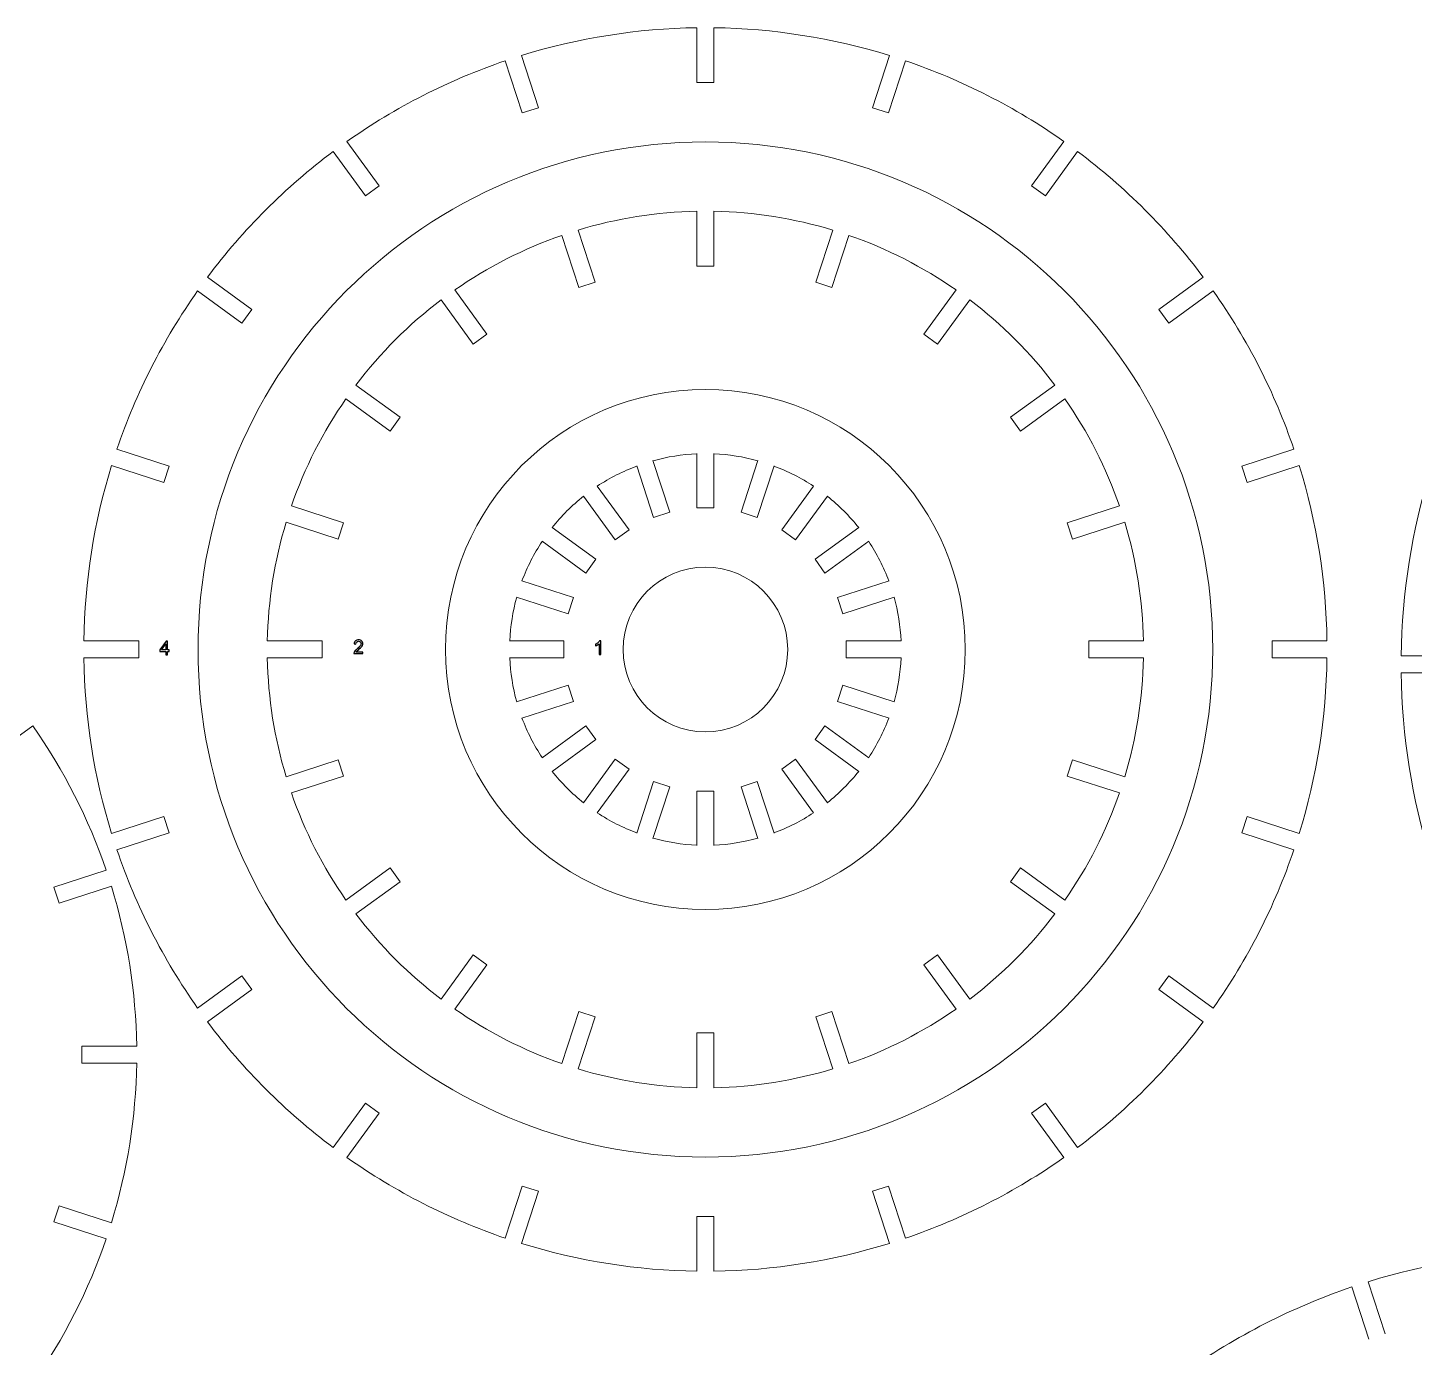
# Model space of a CAD drawing. Header units: millimetres. Extents: x -5830 to -1938, y -580 to 2011.
# Drawn here: x -2690 to -2437.3, y 1027.3 to 1267.7 of the extents above; entities that cross this region are included whole.
import ezdxf

# ---------------------------------------------------------------- set-up
doc = ezdxf.new("R2010")
doc.units = ezdxf.units.MM
doc.header["$MEASUREMENT"] = 0
doc.layers.add('layer 1', color=7, linetype='Continuous')

msp = doc.modelspace()

# ---------------------------------------------------------------- linework, layer by layer
at = {"layer": 'layer 1', "lineweight": 9}
for points in [[(-2568.0605, 1267.6958), (-2578.9081, 1267.5474), (-2589.6782, 1265.8415), (-2600.0409, 1262.6306)], [(-2568.0605, 1257.7064), (-2568.0605, 1257.7064), (-2568.0605, 1267.6958), (-2568.0605, 1267.6958)], [(-2564.9605, 1257.7064), (-2564.9605, 1257.7064), (-2564.9605, 1267.6958), (-2564.9605, 1267.6958)], [(-2532.98, 1262.6306), (-2543.3427, 1265.8415), (-2554.1128, 1267.5474), (-2564.9605, 1267.6958)], [(-2602.9891, 1261.6726), (-2613.26, 1258.1794), (-2622.9759, 1253.2289), (-2631.8391, 1246.9729)], [(-2599.9022, 1252.1722), (-2599.9022, 1252.1722), (-2602.9891, 1261.6726), (-2602.9891, 1261.6726)], [(-2596.954, 1253.1301), (-2596.954, 1253.1301), (-2600.0409, 1262.6306), (-2600.0409, 1262.6306)], [(-2536.0669, 1253.1301), (-2536.0669, 1253.1301), (-2532.98, 1262.6306), (-2532.98, 1262.6306)], [(-2533.1187, 1252.1722), (-2533.1187, 1252.1722), (-2530.0318, 1261.6726), (-2530.0318, 1261.6726)], [(-2501.1818, 1246.9729), (-2510.045, 1253.2289), (-2519.7609, 1258.1794), (-2530.0318, 1261.6726)], [(-2568.0605, 1257.7064), (-2568.0605, 1257.7064), (-2564.9605, 1257.7064), (-2564.9605, 1257.7064)], [(-2599.9022, 1252.1722), (-2599.9022, 1252.1722), (-2596.954, 1253.1301), (-2596.954, 1253.1301)], [(-2536.0669, 1253.1301), (-2536.0669, 1253.1301), (-2533.1187, 1252.1722), (-2533.1187, 1252.1722)], [(-2625.9675, 1238.8913), (-2625.9675, 1238.8913), (-2631.8391, 1246.9729), (-2631.8391, 1246.9729)], [(-2507.0534, 1238.8913), (-2507.0534, 1238.8913), (-2501.1818, 1246.9729), (-2501.1818, 1246.9729)], [(-2634.347, 1245.1507), (-2643.0358, 1238.6545), (-2650.7463, 1230.944), (-2657.2425, 1222.2553)], [(-2628.4754, 1237.0691), (-2628.4754, 1237.0691), (-2634.347, 1245.1507), (-2634.347, 1245.1507)], [(-2504.5455, 1237.0691), (-2504.5455, 1237.0691), (-2498.6739, 1245.1507), (-2498.6739, 1245.1507)], [(-2475.7784, 1222.2553), (-2482.2746, 1230.944), (-2489.9852, 1238.6545), (-2498.6739, 1245.1507)], [(-2628.4754, 1237.0691), (-2628.4754, 1237.0691), (-2625.9675, 1238.8913), (-2625.9675, 1238.8913)], [(-2507.0534, 1238.8913), (-2507.0534, 1238.8913), (-2504.5455, 1237.0691), (-2504.5455, 1237.0691)], [(-2568.0605, 1234.2596), (-2575.3998, 1234.1171), (-2582.6844, 1232.9633), (-2589.7085, 1230.8309)], [(-2568.0605, 1224.2746), (-2568.0605, 1224.2746), (-2568.0605, 1234.2596), (-2568.0605, 1234.2596)], [(-2564.9605, 1224.2746), (-2564.9605, 1224.2746), (-2564.9605, 1234.2596), (-2564.9605, 1234.2596)], [(-2543.3124, 1230.8309), (-2550.3365, 1232.9633), (-2557.6211, 1234.1171), (-2564.9605, 1234.2596)], [(-2586.623, 1221.3346), (-2586.623, 1221.3346), (-2589.7085, 1230.8309), (-2589.7085, 1230.8309)], [(-2546.3979, 1221.3346), (-2546.3979, 1221.3346), (-2543.3124, 1230.8309), (-2543.3124, 1230.8309)], [(-2592.6568, 1229.8729), (-2599.5928, 1227.4694), (-2606.1644, 1224.121), (-2612.1858, 1219.9224)], [(-2589.5713, 1220.3766), (-2589.5713, 1220.3766), (-2592.6568, 1229.8729), (-2592.6568, 1229.8729)], [(-2543.4496, 1220.3766), (-2543.4496, 1220.3766), (-2540.3641, 1229.8729), (-2540.3641, 1229.8729)], [(-2520.8351, 1219.9224), (-2526.8565, 1224.121), (-2533.4281, 1227.4694), (-2540.3641, 1229.8729)], [(-2568.0605, 1224.2746), (-2568.0605, 1224.2746), (-2564.9605, 1224.2746), (-2564.9605, 1224.2746)], [(-2649.1609, 1216.3837), (-2649.1609, 1216.3837), (-2657.2425, 1222.2553), (-2657.2425, 1222.2553)], [(-2589.5713, 1220.3766), (-2589.5713, 1220.3766), (-2586.623, 1221.3346), (-2586.623, 1221.3346)], [(-2546.3979, 1221.3346), (-2546.3979, 1221.3346), (-2543.4496, 1220.3766), (-2543.4496, 1220.3766)], [(-2483.86, 1216.3837), (-2483.86, 1216.3837), (-2475.7784, 1222.2553), (-2475.7784, 1222.2553)], [(-2659.0646, 1219.7473), (-2665.3206, 1210.8841), (-2670.2711, 1201.1683), (-2673.7644, 1190.8974)], [(-2650.983, 1213.8757), (-2650.983, 1213.8757), (-2659.0646, 1219.7473), (-2659.0646, 1219.7473)], [(-2614.6937, 1218.1002), (-2620.5476, 1213.671), (-2625.7628, 1208.4558), (-2630.192, 1202.602)], [(-2608.8247, 1210.0222), (-2608.8247, 1210.0222), (-2614.6937, 1218.1002), (-2614.6937, 1218.1002)], [(-2606.3168, 1211.8444), (-2606.3168, 1211.8444), (-2612.1858, 1219.9224), (-2612.1858, 1219.9224)], [(-2526.7041, 1211.8444), (-2526.7041, 1211.8444), (-2520.8351, 1219.9224), (-2520.8351, 1219.9224)], [(-2524.1962, 1210.0222), (-2524.1962, 1210.0222), (-2518.3272, 1218.1002), (-2518.3272, 1218.1002)], [(-2502.8289, 1202.602), (-2507.2581, 1208.4558), (-2512.4733, 1213.671), (-2518.3272, 1218.1002)], [(-2482.0379, 1213.8757), (-2482.0379, 1213.8757), (-2473.9563, 1219.7473), (-2473.9563, 1219.7473)], [(-2459.2564, 1190.8974), (-2462.7498, 1201.1683), (-2467.7003, 1210.8841), (-2473.9563, 1219.7473)], [(-2650.983, 1213.8757), (-2650.983, 1213.8757), (-2649.1609, 1216.3837), (-2649.1609, 1216.3837)], [(-2483.86, 1216.3837), (-2483.86, 1216.3837), (-2482.0379, 1213.8757), (-2482.0379, 1213.8757)], [(-2608.8247, 1210.0222), (-2608.8247, 1210.0222), (-2606.3168, 1211.8444), (-2606.3168, 1211.8444)], [(-2526.7041, 1211.8444), (-2526.7041, 1211.8444), (-2524.1962, 1210.0222), (-2524.1962, 1210.0222)], [(-2622.114, 1196.7329), (-2622.114, 1196.7329), (-2630.192, 1202.602), (-2630.192, 1202.602)], [(-2510.9069, 1196.7329), (-2510.9069, 1196.7329), (-2502.8289, 1202.602), (-2502.8289, 1202.602)], [(-2632.0141, 1200.094), (-2636.2128, 1194.0726), (-2639.5612, 1187.5011), (-2641.9647, 1180.565)], [(-2623.9361, 1194.225), (-2623.9361, 1194.225), (-2632.0141, 1200.094), (-2632.0141, 1200.094)], [(-2509.0848, 1194.225), (-2509.0848, 1194.225), (-2501.0068, 1200.094), (-2501.0068, 1200.094)], [(-2491.0562, 1180.565), (-2493.4597, 1187.5011), (-2496.8081, 1194.0726), (-2501.0068, 1200.094)], [(-2623.9361, 1194.225), (-2623.9361, 1194.225), (-2622.114, 1196.7329), (-2622.114, 1196.7329)], [(-2510.9069, 1196.7329), (-2510.9069, 1196.7329), (-2509.0848, 1194.225), (-2509.0848, 1194.225)], [(-2664.2639, 1187.8105), (-2664.2639, 1187.8105), (-2673.7644, 1190.8974), (-2673.7644, 1190.8974)], [(-2468.757, 1187.8105), (-2468.757, 1187.8105), (-2459.2564, 1190.8974), (-2459.2564, 1190.8974)], [(-2674.7224, 1187.9491), (-2677.9333, 1177.5865), (-2679.6391, 1166.8164), (-2679.7876, 1155.9687)], [(-2665.2219, 1184.8622), (-2665.2219, 1184.8622), (-2674.7224, 1187.9491), (-2674.7224, 1187.9491)], [(-2665.2219, 1184.8622), (-2665.2219, 1184.8622), (-2664.2639, 1187.8105), (-2664.2639, 1187.8105)], [(-2579.0014, 1187.8459), (-2581.5363, 1186.8986), (-2583.9553, 1185.6661), (-2586.2116, 1184.1721)], [(-2575.9612, 1178.4892), (-2575.9612, 1178.4892), (-2579.0118, 1187.8779), (-2579.0118, 1187.8779)], [(-2573.0129, 1179.4471), (-2573.0129, 1179.4471), (-2576.0635, 1188.8359), (-2576.0635, 1188.8359)], [(-2568.0605, 1190.0697), (-2570.764, 1189.9522), (-2573.4455, 1189.5275), (-2576.0531, 1188.8038)], [(-2568.0605, 1180.2315), (-2568.0605, 1180.2315), (-2568.0605, 1190.1034), (-2568.0605, 1190.1034)], [(-2564.9605, 1180.2315), (-2564.9605, 1180.2315), (-2564.9605, 1190.1034), (-2564.9605, 1190.1034)], [(-2556.9678, 1188.8038), (-2559.5754, 1189.5275), (-2562.2569, 1189.9522), (-2564.9605, 1190.0697)], [(-2560.008, 1179.4471), (-2560.008, 1179.4471), (-2556.9574, 1188.8359), (-2556.9574, 1188.8359)], [(-2557.0597, 1178.4892), (-2557.0597, 1178.4892), (-2554.0091, 1187.8779), (-2554.0091, 1187.8779)], [(-2546.8093, 1184.1721), (-2549.0656, 1185.6661), (-2551.4846, 1186.8986), (-2554.0195, 1187.8459)], [(-2468.757, 1187.8105), (-2468.757, 1187.8105), (-2467.799, 1184.8622), (-2467.799, 1184.8622)], [(-2467.799, 1184.8622), (-2467.799, 1184.8622), (-2458.2984, 1187.9491), (-2458.2984, 1187.9491)], [(-2453.2332, 1155.9687), (-2453.3817, 1166.8164), (-2455.0875, 1177.5865), (-2458.2984, 1187.9491)], [(-2434.3626, 1187.0272), (-2437.7618, 1176.0831), (-2439.5638, 1164.7057), (-2439.7129, 1153.2468)], [(-2580.4289, 1176.2128), (-2580.4289, 1176.2128), (-2586.2314, 1184.1993), (-2586.2314, 1184.1993)], [(-2552.592, 1176.2128), (-2552.592, 1176.2128), (-2546.7895, 1184.1993), (-2546.7895, 1184.1993)], [(-2632.4684, 1177.4795), (-2632.4684, 1177.4795), (-2641.9647, 1180.565), (-2641.9647, 1180.565)], [(-2588.7196, 1182.3499), (-2590.8377, 1180.6657), (-2592.7575, 1178.746), (-2594.4417, 1176.6278)], [(-2582.9368, 1174.3906), (-2582.9368, 1174.3906), (-2588.7394, 1182.3772), (-2588.7394, 1182.3772)], [(-2568.0605, 1180.2315), (-2568.0605, 1180.2315), (-2564.9605, 1180.2315), (-2564.9605, 1180.2315)], [(-2550.0841, 1174.3906), (-2550.0841, 1174.3906), (-2544.2815, 1182.3772), (-2544.2815, 1182.3772)], [(-2538.5792, 1176.6278), (-2540.2634, 1178.746), (-2542.1832, 1180.6657), (-2544.3013, 1182.3499)], [(-2500.5525, 1177.4795), (-2500.5525, 1177.4795), (-2491.0562, 1180.565), (-2491.0562, 1180.565)], [(-2642.9226, 1177.6167), (-2645.0551, 1170.5926), (-2646.2088, 1163.308), (-2646.3513, 1155.9687)], [(-2633.4264, 1174.5312), (-2633.4264, 1174.5312), (-2642.9226, 1177.6167), (-2642.9226, 1177.6167)], [(-2575.9612, 1178.4892), (-2575.9612, 1178.4892), (-2573.0129, 1179.4471), (-2573.0129, 1179.4471)], [(-2560.008, 1179.4471), (-2560.008, 1179.4471), (-2557.0597, 1178.4892), (-2557.0597, 1178.4892)], [(-2499.5945, 1174.5312), (-2499.5945, 1174.5312), (-2490.0983, 1177.6167), (-2490.0983, 1177.6167)], [(-2486.6696, 1155.9687), (-2486.8121, 1163.308), (-2487.9658, 1170.5926), (-2490.0983, 1177.6167)], [(-2633.4264, 1174.5312), (-2633.4264, 1174.5312), (-2632.4684, 1177.4795), (-2632.4684, 1177.4795)], [(-2586.4824, 1170.8451), (-2586.4824, 1170.8451), (-2594.4689, 1176.6476), (-2594.4689, 1176.6476)], [(-2582.9368, 1174.3906), (-2582.9368, 1174.3906), (-2580.4289, 1176.2128), (-2580.4289, 1176.2128)], [(-2552.592, 1176.2128), (-2552.592, 1176.2128), (-2550.0841, 1174.3906), (-2550.0841, 1174.3906)], [(-2546.5385, 1170.8451), (-2546.5385, 1170.8451), (-2538.552, 1176.6476), (-2538.552, 1176.6476)], [(-2500.5525, 1177.4795), (-2500.5525, 1177.4795), (-2499.5945, 1174.5312), (-2499.5945, 1174.5312)], [(-2596.2638, 1174.1199), (-2597.7579, 1171.8635), (-2598.9904, 1169.4446), (-2599.9376, 1166.9096)], [(-2588.3045, 1168.3371), (-2588.3045, 1168.3371), (-2596.2911, 1174.1397), (-2596.2911, 1174.1397)], [(-2544.7164, 1168.3371), (-2544.7164, 1168.3371), (-2536.7298, 1174.1397), (-2536.7298, 1174.1397)], [(-2533.0833, 1166.9096), (-2534.0305, 1169.4446), (-2535.263, 1171.8635), (-2536.7571, 1174.1199)], [(-2588.3045, 1168.3371), (-2588.3045, 1168.3371), (-2586.4824, 1170.8451), (-2586.4824, 1170.8451)], [(-2546.5385, 1170.8451), (-2546.5385, 1170.8451), (-2544.7164, 1168.3371), (-2544.7164, 1168.3371)], [(-2590.5809, 1163.8694), (-2590.5809, 1163.8694), (-2599.9697, 1166.92), (-2599.9697, 1166.92)], [(-2542.44, 1163.8694), (-2542.44, 1163.8694), (-2533.0512, 1166.92), (-2533.0512, 1166.92)], [(-2600.8956, 1163.9613), (-2601.6193, 1161.3537), (-2602.044, 1158.6723), (-2602.1615, 1155.9687)], [(-2591.5389, 1160.9212), (-2591.5389, 1160.9212), (-2600.9276, 1163.9717), (-2600.9276, 1163.9717)], [(-2591.5389, 1160.9212), (-2591.5389, 1160.9212), (-2590.5809, 1163.8694), (-2590.5809, 1163.8694)], [(-2542.44, 1163.8694), (-2542.44, 1163.8694), (-2541.482, 1160.9212), (-2541.482, 1160.9212)], [(-2541.482, 1160.9212), (-2541.482, 1160.9212), (-2532.0933, 1163.9717), (-2532.0933, 1163.9717)], [(-2530.8594, 1155.9687), (-2530.977, 1158.6723), (-2531.4017, 1161.3537), (-2532.1253, 1163.9613)], [(-2669.7982, 1155.9687), (-2669.7982, 1155.9687), (-2679.7876, 1155.9687), (-2679.7876, 1155.9687)], [(-2669.7982, 1152.8687), (-2669.7982, 1152.8687), (-2669.7982, 1155.9687), (-2669.7982, 1155.9687)], [(-2636.3664, 1155.9687), (-2636.3664, 1155.9687), (-2646.3513, 1155.9687), (-2646.3513, 1155.9687)], [(-2636.3664, 1152.8687), (-2636.3664, 1152.8687), (-2636.3664, 1155.9687), (-2636.3664, 1155.9687)], [(-2592.3233, 1155.9687), (-2592.3233, 1155.9687), (-2602.1952, 1155.9687), (-2602.1952, 1155.9687)], [(-2592.3233, 1152.8687), (-2592.3233, 1152.8687), (-2592.3233, 1155.9687), (-2592.3233, 1155.9687)], [(-2530.8594, 1155.9687), (-2530.8594, 1155.9687), (-2540.8594, 1155.9687), (-2540.8594, 1155.9687)], [(-2540.8594, 1155.9687), (-2540.8594, 1155.9687), (-2540.8594, 1152.8687), (-2540.8594, 1152.8687)], [(-2496.6545, 1155.9687), (-2496.6545, 1155.9687), (-2486.6696, 1155.9687), (-2486.6696, 1155.9687)], [(-2496.6545, 1155.9687), (-2496.6545, 1155.9687), (-2496.6545, 1152.8687), (-2496.6545, 1152.8687)], [(-2463.2227, 1155.9687), (-2463.2227, 1155.9687), (-2453.2332, 1155.9687), (-2453.2332, 1155.9687)], [(-2463.2227, 1155.9687), (-2463.2227, 1155.9687), (-2463.2227, 1152.8687), (-2463.2227, 1152.8687)], [(-2669.7982, 1152.8687), (-2669.7982, 1152.8687), (-2679.7876, 1152.8687), (-2679.7876, 1152.8687)], [(-2679.7876, 1152.8687), (-2679.6391, 1142.021), (-2677.9333, 1131.2509), (-2674.7224, 1120.8883)], [(-2636.3664, 1152.8687), (-2636.3664, 1152.8687), (-2646.3513, 1152.8687), (-2646.3513, 1152.8687)], [(-2646.3513, 1152.8687), (-2646.2088, 1145.5294), (-2645.0551, 1138.2448), (-2642.9226, 1131.2206)], [(-2592.3233, 1152.8687), (-2592.3233, 1152.8687), (-2602.1952, 1152.8687), (-2602.1952, 1152.8687)], [(-2602.1615, 1152.8687), (-2602.044, 1150.1651), (-2601.6193, 1147.4836), (-2600.8956, 1144.876)], [(-2540.8594, 1152.8687), (-2540.8594, 1152.8687), (-2530.8594, 1152.8687), (-2530.8594, 1152.8687)], [(-2532.1253, 1144.876), (-2531.4017, 1147.4836), (-2530.977, 1150.1651), (-2530.8594, 1152.8687)], [(-2496.6545, 1152.8687), (-2496.6545, 1152.8687), (-2486.6696, 1152.8687), (-2486.6696, 1152.8687)], [(-2490.0983, 1131.2206), (-2487.9658, 1138.2448), (-2486.8121, 1145.5294), (-2486.6696, 1152.8687)], [(-2463.2227, 1152.8687), (-2463.2227, 1152.8687), (-2453.2332, 1152.8687), (-2453.2332, 1152.8687)], [(-2458.2984, 1120.8883), (-2455.0875, 1131.2509), (-2453.3817, 1142.021), (-2453.2332, 1152.8687)], [(-2429.712, 1153.2468), (-2429.712, 1153.2468), (-2439.7129, 1153.2468), (-2439.7129, 1153.2468)], [(-2429.712, 1150.1468), (-2429.712, 1150.1468), (-2439.7129, 1150.1468), (-2439.7129, 1150.1468)], [(-2439.7129, 1150.1468), (-2439.5638, 1138.6879), (-2437.7618, 1127.3105), (-2434.3626, 1116.3664)], [(-2591.5389, 1147.9162), (-2591.5389, 1147.9162), (-2600.9276, 1144.8656), (-2600.9276, 1144.8656)], [(-2590.5809, 1144.9679), (-2590.5809, 1144.9679), (-2591.5389, 1147.9162), (-2591.5389, 1147.9162)], [(-2541.482, 1147.9162), (-2541.482, 1147.9162), (-2542.44, 1144.9679), (-2542.44, 1144.9679)], [(-2541.482, 1147.9162), (-2541.482, 1147.9162), (-2532.0933, 1144.8656), (-2532.0933, 1144.8656)], [(-2590.5809, 1144.9679), (-2590.5809, 1144.9679), (-2599.9697, 1141.9174), (-2599.9697, 1141.9174)], [(-2542.44, 1144.9679), (-2542.44, 1144.9679), (-2533.0512, 1141.9174), (-2533.0512, 1141.9174)], [(-2697.196, 1134.6095), (-2697.196, 1134.6095), (-2689.1048, 1140.4881), (-2689.1048, 1140.4881)], [(-2675.7262, 1114.2311), (-2678.9167, 1123.5741), (-2683.4215, 1132.4152), (-2689.1048, 1140.4881)], [(-2599.9376, 1141.9278), (-2598.9904, 1139.3928), (-2597.7579, 1136.9739), (-2596.2638, 1134.7175)], [(-2588.3045, 1140.5003), (-2588.3045, 1140.5003), (-2596.2911, 1134.6977), (-2596.2911, 1134.6977)], [(-2586.4824, 1137.9923), (-2586.4824, 1137.9923), (-2588.3045, 1140.5003), (-2588.3045, 1140.5003)], [(-2544.7164, 1140.5003), (-2544.7164, 1140.5003), (-2546.5385, 1137.9923), (-2546.5385, 1137.9923)], [(-2544.7164, 1140.5003), (-2544.7164, 1140.5003), (-2536.7298, 1134.6977), (-2536.7298, 1134.6977)], [(-2536.7571, 1134.7175), (-2535.263, 1136.9739), (-2534.0305, 1139.3928), (-2533.0833, 1141.9278)], [(-2586.4824, 1137.9923), (-2586.4824, 1137.9923), (-2594.4689, 1132.1898), (-2594.4689, 1132.1898)], [(-2546.5385, 1137.9923), (-2546.5385, 1137.9923), (-2538.552, 1132.1898), (-2538.552, 1132.1898)], [(-2633.4264, 1134.3062), (-2633.4264, 1134.3062), (-2642.9226, 1131.2206), (-2642.9226, 1131.2206)], [(-2632.4684, 1131.3579), (-2632.4684, 1131.3579), (-2633.4264, 1134.3062), (-2633.4264, 1134.3062)], [(-2594.4417, 1132.2096), (-2592.7575, 1130.0914), (-2590.8377, 1128.1717), (-2588.7196, 1126.4875)], [(-2582.9368, 1134.4467), (-2582.9368, 1134.4467), (-2588.7394, 1126.4602), (-2588.7394, 1126.4602)], [(-2580.4289, 1132.6246), (-2580.4289, 1132.6246), (-2586.2314, 1124.6381), (-2586.2314, 1124.6381)], [(-2580.4289, 1132.6246), (-2580.4289, 1132.6246), (-2582.9368, 1134.4467), (-2582.9368, 1134.4467)], [(-2550.0841, 1134.4467), (-2550.0841, 1134.4467), (-2552.592, 1132.6246), (-2552.592, 1132.6246)], [(-2552.592, 1132.6246), (-2552.592, 1132.6246), (-2546.7895, 1124.6381), (-2546.7895, 1124.6381)], [(-2550.0841, 1134.4467), (-2550.0841, 1134.4467), (-2544.2815, 1126.4602), (-2544.2815, 1126.4602)], [(-2544.3013, 1126.4875), (-2542.1832, 1128.1717), (-2540.2634, 1130.0914), (-2538.5792, 1132.2096)], [(-2499.5945, 1134.3062), (-2499.5945, 1134.3062), (-2500.5525, 1131.3579), (-2500.5525, 1131.3579)], [(-2499.5945, 1134.3062), (-2499.5945, 1134.3062), (-2490.0983, 1131.2206), (-2490.0983, 1131.2206)], [(-2632.4684, 1131.3579), (-2632.4684, 1131.3579), (-2641.9647, 1128.2724), (-2641.9647, 1128.2724)], [(-2575.9612, 1130.3482), (-2575.9612, 1130.3482), (-2579.0118, 1120.9595), (-2579.0118, 1120.9595)], [(-2573.0129, 1129.3902), (-2573.0129, 1129.3902), (-2575.9612, 1130.3482), (-2575.9612, 1130.3482)], [(-2557.0597, 1130.3482), (-2557.0597, 1130.3482), (-2560.008, 1129.3902), (-2560.008, 1129.3902)], [(-2557.0597, 1130.3482), (-2557.0597, 1130.3482), (-2554.0091, 1120.9595), (-2554.0091, 1120.9595)], [(-2500.5525, 1131.3579), (-2500.5525, 1131.3579), (-2491.0562, 1128.2724), (-2491.0562, 1128.2724)], [(-2641.9647, 1128.2724), (-2639.5612, 1121.3363), (-2636.2128, 1114.7647), (-2632.0141, 1108.7434)], [(-2573.0129, 1129.3902), (-2573.0129, 1129.3902), (-2576.0635, 1120.0015), (-2576.0635, 1120.0015)], [(-2568.0605, 1128.6059), (-2568.0605, 1128.6059), (-2568.0605, 1118.734), (-2568.0605, 1118.734)], [(-2564.9605, 1128.6059), (-2564.9605, 1128.6059), (-2568.0605, 1128.6059), (-2568.0605, 1128.6059)], [(-2564.9605, 1128.6059), (-2564.9605, 1128.6059), (-2564.9605, 1118.734), (-2564.9605, 1118.734)], [(-2560.008, 1129.3902), (-2560.008, 1129.3902), (-2556.9574, 1120.0015), (-2556.9574, 1120.0015)], [(-2501.0068, 1108.7434), (-2496.8081, 1114.7647), (-2493.4597, 1121.3363), (-2491.0562, 1128.2724)], [(-2586.2116, 1124.6653), (-2583.9553, 1123.1713), (-2581.5363, 1121.9388), (-2579.0014, 1120.9915)], [(-2554.0195, 1120.9915), (-2551.4846, 1121.9388), (-2549.0656, 1123.1713), (-2546.8093, 1124.6653)], [(-2665.2219, 1123.9752), (-2665.2219, 1123.9752), (-2674.7224, 1120.8883), (-2674.7224, 1120.8883)], [(-2664.2639, 1121.0269), (-2664.2639, 1121.0269), (-2665.2219, 1123.9752), (-2665.2219, 1123.9752)], [(-2467.799, 1123.9752), (-2467.799, 1123.9752), (-2468.757, 1121.0269), (-2468.757, 1121.0269)], [(-2467.799, 1123.9752), (-2467.799, 1123.9752), (-2458.2984, 1120.8883), (-2458.2984, 1120.8883)], [(-2664.2639, 1121.0269), (-2664.2639, 1121.0269), (-2673.7644, 1117.94), (-2673.7644, 1117.94)], [(-2576.0531, 1120.0336), (-2573.4455, 1119.3099), (-2570.764, 1118.8852), (-2568.0605, 1118.7676)], [(-2564.9605, 1118.7676), (-2562.2569, 1118.8852), (-2559.5754, 1119.3099), (-2556.9678, 1120.0336)], [(-2468.757, 1121.0269), (-2468.757, 1121.0269), (-2459.2564, 1117.94), (-2459.2564, 1117.94)], [(-2673.7644, 1117.94), (-2670.2711, 1107.6691), (-2665.3206, 1097.9533), (-2659.0646, 1089.0901)], [(-2473.9563, 1089.0901), (-2467.7003, 1097.9533), (-2462.7498, 1107.6691), (-2459.2564, 1117.94)], [(-2623.9361, 1114.6124), (-2623.9361, 1114.6124), (-2632.0141, 1108.7434), (-2632.0141, 1108.7434)], [(-2622.114, 1112.1044), (-2622.114, 1112.1044), (-2623.9361, 1114.6124), (-2623.9361, 1114.6124)], [(-2509.0848, 1114.6124), (-2509.0848, 1114.6124), (-2510.9069, 1112.1044), (-2510.9069, 1112.1044)], [(-2509.0848, 1114.6124), (-2509.0848, 1114.6124), (-2501.0068, 1108.7434), (-2501.0068, 1108.7434)], [(-2685.238, 1111.1405), (-2685.238, 1111.1405), (-2675.7262, 1114.2311), (-2675.7262, 1114.2311)], [(-2622.114, 1112.1044), (-2622.114, 1112.1044), (-2630.192, 1106.2354), (-2630.192, 1106.2354)], [(-2510.9069, 1112.1044), (-2510.9069, 1112.1044), (-2502.8289, 1106.2354), (-2502.8289, 1106.2354)], [(-2684.28, 1108.1923), (-2684.5831, 1109.1802), (-2684.9025, 1110.1631), (-2685.238, 1111.1405)], [(-2684.28, 1108.1923), (-2684.28, 1108.1923), (-2674.7683, 1111.2828), (-2674.7683, 1111.2828)], [(-2670.1583, 1082.1767), (-2670.3055, 1092.0484), (-2671.8577, 1101.8488), (-2674.7683, 1111.2828)], [(-2630.192, 1106.2354), (-2625.7628, 1100.3815), (-2620.5476, 1095.1663), (-2614.6937, 1090.7371)], [(-2518.3272, 1090.7371), (-2512.4733, 1095.1663), (-2507.2581, 1100.3815), (-2502.8289, 1106.2354)], [(-2608.8247, 1098.8151), (-2608.8247, 1098.8151), (-2614.6937, 1090.7371), (-2614.6937, 1090.7371)], [(-2606.3168, 1096.993), (-2606.3168, 1096.993), (-2612.1858, 1088.915), (-2612.1858, 1088.915)], [(-2606.3168, 1096.993), (-2606.3168, 1096.993), (-2608.8247, 1098.8151), (-2608.8247, 1098.8151)], [(-2524.1962, 1098.8151), (-2524.1962, 1098.8151), (-2526.7041, 1096.993), (-2526.7041, 1096.993)], [(-2526.7041, 1096.993), (-2526.7041, 1096.993), (-2520.8351, 1088.915), (-2520.8351, 1088.915)], [(-2524.1962, 1098.8151), (-2524.1962, 1098.8151), (-2518.3272, 1090.7371), (-2518.3272, 1090.7371)], [(-2650.983, 1094.9617), (-2650.983, 1094.9617), (-2659.0646, 1089.0901), (-2659.0646, 1089.0901)], [(-2649.1609, 1092.4537), (-2649.1609, 1092.4537), (-2650.983, 1094.9617), (-2650.983, 1094.9617)], [(-2482.0379, 1094.9617), (-2482.0379, 1094.9617), (-2483.86, 1092.4537), (-2483.86, 1092.4537)], [(-2482.0379, 1094.9617), (-2482.0379, 1094.9617), (-2473.9563, 1089.0901), (-2473.9563, 1089.0901)], [(-2649.1609, 1092.4537), (-2649.1609, 1092.4537), (-2657.2425, 1086.5821), (-2657.2425, 1086.5821)], [(-2483.86, 1092.4537), (-2483.86, 1092.4537), (-2475.7784, 1086.5821), (-2475.7784, 1086.5821)], [(-2657.2425, 1086.5821), (-2650.7463, 1077.8934), (-2643.0358, 1070.1828), (-2634.347, 1063.6866)], [(-2612.1858, 1088.915), (-2606.1644, 1084.7163), (-2599.5928, 1081.368), (-2592.6568, 1078.9645)], [(-2589.5713, 1088.4607), (-2589.5713, 1088.4607), (-2592.6568, 1078.9645), (-2592.6568, 1078.9645)], [(-2586.623, 1087.5028), (-2586.623, 1087.5028), (-2589.7085, 1078.0065), (-2589.7085, 1078.0065)], [(-2586.623, 1087.5028), (-2586.623, 1087.5028), (-2589.5713, 1088.4607), (-2589.5713, 1088.4607)], [(-2543.4496, 1088.4607), (-2543.4496, 1088.4607), (-2546.3979, 1087.5028), (-2546.3979, 1087.5028)], [(-2546.3979, 1087.5028), (-2546.3979, 1087.5028), (-2543.3124, 1078.0065), (-2543.3124, 1078.0065)], [(-2543.4496, 1088.4607), (-2543.4496, 1088.4607), (-2540.3641, 1078.9645), (-2540.3641, 1078.9645)], [(-2540.3641, 1078.9645), (-2533.4281, 1081.368), (-2526.8565, 1084.7163), (-2520.8351, 1088.915)], [(-2498.6739, 1063.6866), (-2489.9852, 1070.1828), (-2482.2746, 1077.8934), (-2475.7784, 1086.5821)], [(-2568.0605, 1084.5628), (-2568.0605, 1084.5628), (-2568.0605, 1074.5778), (-2568.0605, 1074.5778)], [(-2564.9605, 1084.5628), (-2564.9605, 1084.5628), (-2568.0605, 1084.5628), (-2568.0605, 1084.5628)], [(-2564.9605, 1084.5628), (-2564.9605, 1084.5628), (-2564.9605, 1074.5778), (-2564.9605, 1074.5778)], [(-2680.1596, 1082.1767), (-2680.1596, 1082.1767), (-2670.1583, 1082.1767), (-2670.1583, 1082.1767)], [(-2680.1596, 1079.0767), (-2680.1425, 1080.1098), (-2680.1425, 1081.1432), (-2680.1596, 1082.1762)], [(-2680.1596, 1079.0767), (-2680.1596, 1079.0767), (-2670.1583, 1079.0767), (-2670.1583, 1079.0767)], [(-2674.7683, 1049.9707), (-2671.8577, 1059.4047), (-2670.3055, 1069.2051), (-2670.1583, 1079.0767)], [(-2589.7085, 1078.0065), (-2582.6844, 1075.8741), (-2575.3998, 1074.7203), (-2568.0605, 1074.5778)], [(-2564.9605, 1074.5778), (-2557.6211, 1074.7203), (-2550.3365, 1075.8741), (-2543.3124, 1078.0065)], [(-2628.4754, 1071.7682), (-2628.4754, 1071.7682), (-2634.347, 1063.6866), (-2634.347, 1063.6866)], [(-2625.9675, 1069.9461), (-2625.9675, 1069.9461), (-2628.4754, 1071.7682), (-2628.4754, 1071.7682)], [(-2504.5455, 1071.7682), (-2504.5455, 1071.7682), (-2507.0534, 1069.9461), (-2507.0534, 1069.9461)], [(-2504.5455, 1071.7682), (-2504.5455, 1071.7682), (-2498.6739, 1063.6866), (-2498.6739, 1063.6866)], [(-2625.9675, 1069.9461), (-2625.9675, 1069.9461), (-2631.8391, 1061.8645), (-2631.8391, 1061.8645)], [(-2507.0534, 1069.9461), (-2507.0534, 1069.9461), (-2501.1818, 1061.8645), (-2501.1818, 1061.8645)], [(-2631.8391, 1061.8645), (-2622.9759, 1055.6085), (-2613.26, 1050.658), (-2602.9891, 1047.1647)], [(-2530.0318, 1047.1647), (-2519.7609, 1050.658), (-2510.045, 1055.6085), (-2501.1818, 1061.8645)], [(-2599.9022, 1056.6652), (-2599.9022, 1056.6652), (-2602.9891, 1047.1647), (-2602.9891, 1047.1647)], [(-2596.954, 1055.7073), (-2596.954, 1055.7073), (-2599.9022, 1056.6652), (-2599.9022, 1056.6652)], [(-2533.1187, 1056.6652), (-2533.1187, 1056.6652), (-2536.0669, 1055.7073), (-2536.0669, 1055.7073)], [(-2533.1187, 1056.6652), (-2533.1187, 1056.6652), (-2530.0318, 1047.1647), (-2530.0318, 1047.1647)], [(-2596.954, 1055.7073), (-2596.954, 1055.7073), (-2600.0409, 1046.2068), (-2600.0409, 1046.2068)], [(-2536.0669, 1055.7073), (-2536.0669, 1055.7073), (-2532.98, 1046.2068), (-2532.98, 1046.2068)], [(-2685.238, 1050.113), (-2684.9025, 1051.0904), (-2684.5831, 1052.0733), (-2684.28, 1053.0612)], [(-2684.28, 1053.0612), (-2684.28, 1053.0612), (-2674.7683, 1049.9707), (-2674.7683, 1049.9707)], [(-2685.238, 1050.113), (-2685.238, 1050.113), (-2675.7262, 1047.0224), (-2675.7262, 1047.0224)], [(-2568.0605, 1051.131), (-2568.0605, 1051.131), (-2568.0605, 1041.1416), (-2568.0605, 1041.1416)], [(-2564.9605, 1051.131), (-2564.9605, 1051.131), (-2568.0605, 1051.131), (-2568.0605, 1051.131)], [(-2564.9605, 1051.131), (-2564.9605, 1051.131), (-2564.9605, 1041.1416), (-2564.9605, 1041.1416)], [(-2689.1048, 1020.7654), (-2683.4215, 1028.8383), (-2678.9167, 1037.6794), (-2675.7262, 1047.0224)], [(-2600.0409, 1046.2068), (-2589.6782, 1042.9958), (-2578.9081, 1041.29), (-2568.0605, 1041.1416)], [(-2564.9605, 1041.1416), (-2554.1128, 1041.29), (-2543.3427, 1042.9958), (-2532.98, 1046.2068)], [(-2411.9192, 1044.5876), (-2423.3922, 1044.4385), (-2434.7836, 1042.6343), (-2445.7411, 1039.2308)], [(-2442.6506, 1029.7193), (-2442.6506, 1029.7193), (-2445.7411, 1039.2308), (-2445.7411, 1039.2308)], [(-2448.6894, 1038.2728), (-2459.5547, 1034.5857), (-2469.8311, 1029.3496), (-2479.2006, 1022.7266)], [(-2445.5989, 1028.7614), (-2445.5989, 1028.7614), (-2448.6894, 1038.2728), (-2448.6894, 1038.2728)]]:
    msp.add_open_spline(points, degree=3, dxfattribs=at)
for points in [[(-2474.0412, 1154.4187), (-2474.0412, 1205.488), (-2515.441, 1246.8879), (-2566.5103, 1246.888), (-2566.5103, 1246.888), (-2617.5797, 1246.888), (-2658.9796, 1205.4883), (-2658.9797, 1154.4189), (-2658.9797, 1154.4189), (-2658.9799, 1103.3496), (-2617.5802, 1061.9496), (-2566.5108, 1061.9494), (-2566.5108, 1061.9494), (-2515.4415, 1061.9492), (-2474.0414, 1103.3489), (-2474.0412, 1154.4182)], [(-2519.1456, 1154.4187), (-2519.1456, 1180.5776), (-2540.3515, 1201.7835), (-2566.5104, 1201.7836), (-2566.5104, 1201.7836), (-2592.6693, 1201.7836), (-2613.8753, 1180.5777), (-2613.8753, 1154.4188), (-2613.8753, 1154.4188), (-2613.8754, 1128.2599), (-2592.6695, 1107.0539), (-2566.5106, 1107.0538), (-2566.5106, 1107.0538), (-2540.3518, 1107.0537), (-2519.1457, 1128.2596), (-2519.1456, 1154.4184)], [(-2551.5105, 1154.4187), (-2551.5105, 1162.703), (-2558.2262, 1169.4187), (-2566.5104, 1169.4187), (-2566.5104, 1169.4187), (-2574.7947, 1169.4187), (-2581.5104, 1162.703), (-2581.5105, 1154.4187), (-2581.5105, 1154.4187), (-2581.5105, 1146.1345), (-2574.7948, 1139.4187), (-2566.5105, 1139.4187), (-2566.5105, 1139.4187), (-2558.2262, 1139.4187), (-2551.5105, 1146.1343), (-2551.5105, 1154.4186)]]:
    msp.add_open_spline(points, degree=3, knots=[0, 0, 0, 0, 0.2, 0.2, 0.2, 0.2, 0.4, 0.4, 0.4, 0.4, 0.6, 0.6, 0.6, 0.6, 1, 1, 1, 1], dxfattribs=at)
at = {"layer": 'layer 1'}
for points, knots in [([(-2664.8573, 1153.4687), (-2664.8573, 1153.4687), (-2664.8573, 1154.0624), (-2664.8573, 1154.0624), (-2664.8573, 1154.0624), (-2664.8573, 1154.0624), (-2665.9371, 1154.0624), (-2665.9371, 1154.0624), (-2665.9371, 1154.0624), (-2665.9371, 1154.0624), (-2665.9371, 1154.3437), (-2665.9371, 1154.3437), (-2665.9371, 1154.3437), (-2665.9371, 1154.3437), (-2664.8017, 1155.9548), (-2664.8017, 1155.9548), (-2664.8017, 1155.9548), (-2664.8017, 1155.9548), (-2664.5517, 1155.9548), (-2664.5517, 1155.9548), (-2664.5517, 1155.9548), (-2664.5517, 1155.9548), (-2664.5517, 1154.3437), (-2664.5517, 1154.3437), (-2664.5517, 1154.3437), (-2664.5517, 1154.3437), (-2664.2149, 1154.3437), (-2664.2149, 1154.3437), (-2664.2149, 1154.3437), (-2664.2149, 1154.3437), (-2664.2149, 1154.0624), (-2664.2149, 1154.0624), (-2664.2149, 1154.0624), (-2664.2149, 1154.0624), (-2664.5517, 1154.0624), (-2664.5517, 1154.0624), (-2664.5517, 1154.0624), (-2664.5517, 1154.0624), (-2664.5517, 1153.4687), (-2664.5517, 1153.4687), (-2664.5517, 1153.4687), (-2664.5517, 1153.4687), (-2664.8573, 1153.4687), (-2664.8573, 1153.4687)], [0, 0, 0, 0, 0.08333333, 0.08333333, 0.08333333, 0.08333333, 0.16666667, 0.16666667, 0.16666667, 0.16666667, 0.25, 0.25, 0.25, 0.25, 0.33333333, 0.33333333, 0.33333333, 0.33333333, 0.41666667, 0.41666667, 0.41666667, 0.41666667, 0.5, 0.5, 0.5, 0.5, 0.58333333, 0.58333333, 0.58333333, 0.58333333, 0.66666667, 0.66666667, 0.66666667, 0.66666667, 0.75, 0.75, 0.75, 0.75, 0.83333333, 0.83333333, 0.83333333, 0.83333333, 1, 1, 1, 1]), ([(-2664.8573, 1154.3437), (-2664.8573, 1154.3437), (-2664.8573, 1155.4623), (-2664.8573, 1155.4623), (-2664.8573, 1155.4623), (-2664.8573, 1155.4623), (-2665.6368, 1154.3437), (-2665.6368, 1154.3437), (-2665.6368, 1154.3437), (-2665.6368, 1154.3437), (-2664.8573, 1154.3437), (-2664.8573, 1154.3437)], [0, 0, 0, 0, 0.25, 0.25, 0.25, 0.25, 0.5, 0.5, 0.5, 0.5, 1, 1, 1, 1]), ([(-2628.9378, 1153.9582), (-2628.9378, 1153.9582), (-2628.9378, 1153.6665), (-2628.9378, 1153.6665), (-2628.9378, 1153.6665), (-2628.9378, 1153.6665), (-2630.5836, 1153.6665), (-2630.5836, 1153.6665), (-2630.5836, 1153.6665), (-2630.5859, 1153.74), (-2630.5738, 1153.8106), (-2630.5477, 1153.8789), (-2630.5477, 1153.8789), (-2630.5055, 1153.9906), (-2630.4378, 1154.1011), (-2630.3446, 1154.2093), (-2630.3446, 1154.2093), (-2630.2514, 1154.3175), (-2630.1183, 1154.4425), (-2629.9453, 1154.5843), (-2629.9453, 1154.5843), (-2629.6762, 1154.806), (-2629.4933, 1154.9813), (-2629.3978, 1155.1109), (-2629.3978, 1155.1109), (-2629.3018, 1155.2406), (-2629.2538, 1155.3632), (-2629.2538, 1155.479), (-2629.2538, 1155.479), (-2629.2538, 1155.5999), (-2629.2972, 1155.7018), (-2629.384, 1155.7851), (-2629.384, 1155.7851), (-2629.4708, 1155.8679), (-2629.5842, 1155.9095), (-2629.7237, 1155.9095), (-2629.7237, 1155.9095), (-2629.8712, 1155.9095), (-2629.9893, 1155.8656), (-2630.0778, 1155.7776), (-2630.0778, 1155.7776), (-2630.1664, 1155.6902), (-2630.2109, 1155.5687), (-2630.2121, 1155.413), (-2630.2121, 1155.413), (-2630.2121, 1155.413), (-2630.5246, 1155.4443), (-2630.5246, 1155.4443), (-2630.5246, 1155.4443), (-2630.5032, 1155.6781), (-2630.4221, 1155.8563), (-2630.2821, 1155.979), (-2630.2821, 1155.979), (-2630.1415, 1156.1017), (-2629.9534, 1156.163), (-2629.7167, 1156.163), (-2629.7167, 1156.163), (-2629.4783, 1156.163), (-2629.2891, 1156.097), (-2629.1502, 1155.9645), (-2629.1502, 1155.9645), (-2629.0107, 1155.832), (-2628.9413, 1155.6676), (-2628.9413, 1155.472), (-2628.9413, 1155.472), (-2628.9413, 1155.3725), (-2628.9615, 1155.2747), (-2629.0026, 1155.1786), (-2629.0026, 1155.1786), (-2629.0431, 1155.082), (-2629.1108, 1154.9807), (-2629.2051, 1154.8742), (-2629.2051, 1154.8742), (-2629.3, 1154.7683), (-2629.4569, 1154.6219), (-2629.6756, 1154.4367), (-2629.6756, 1154.4367), (-2629.8591, 1154.2828), (-2629.9771, 1154.1786), (-2630.0292, 1154.1237), (-2630.0292, 1154.1237), (-2630.0813, 1154.0687), (-2630.1241, 1154.0137), (-2630.1583, 1153.9582), (-2630.1583, 1153.9582), (-2630.1583, 1153.9582), (-2628.9378, 1153.9582), (-2628.9378, 1153.9582)], [0, 0, 0, 0, 0.04347826, 0.04347826, 0.04347826, 0.04347826, 0.08695652, 0.08695652, 0.08695652, 0.08695652, 0.13043478, 0.13043478, 0.13043478, 0.13043478, 0.17391304, 0.17391304, 0.17391304, 0.17391304, 0.2173913, 0.2173913, 0.2173913, 0.2173913, 0.26086957, 0.26086957, 0.26086957, 0.26086957, 0.30434783, 0.30434783, 0.30434783, 0.30434783, 0.34782609, 0.34782609, 0.34782609, 0.34782609, 0.39130435, 0.39130435, 0.39130435, 0.39130435, 0.43478261, 0.43478261, 0.43478261, 0.43478261, 0.47826087, 0.47826087, 0.47826087, 0.47826087, 0.52173913, 0.52173913, 0.52173913, 0.52173913, 0.56521739, 0.56521739, 0.56521739, 0.56521739, 0.60869565, 0.60869565, 0.60869565, 0.60869565, 0.65217391, 0.65217391, 0.65217391, 0.65217391, 0.69565217, 0.69565217, 0.69565217, 0.69565217, 0.73913043, 0.73913043, 0.73913043, 0.73913043, 0.7826087, 0.7826087, 0.7826087, 0.7826087, 0.82608696, 0.82608696, 0.82608696, 0.82608696, 0.86956522, 0.86956522, 0.86956522, 0.86956522, 0.91304348, 0.91304348, 0.91304348, 0.91304348, 1, 1, 1, 1]), ([(-2585.5949, 1153.5164), (-2585.5949, 1153.5164), (-2585.9005, 1153.5164), (-2585.9005, 1153.5164), (-2585.9005, 1153.5164), (-2585.9005, 1153.5164), (-2585.9005, 1155.462), (-2585.9005, 1155.462), (-2585.9005, 1155.462), (-2585.974, 1155.3914), (-2586.0706, 1155.3214), (-2586.1898, 1155.2513), (-2586.1898, 1155.2513), (-2586.3091, 1155.1813), (-2586.4167, 1155.1287), (-2586.5116, 1155.0939), (-2586.5116, 1155.0939), (-2586.5116, 1155.0939), (-2586.5116, 1155.3891), (-2586.5116, 1155.3891), (-2586.5116, 1155.3891), (-2586.3409, 1155.4689), (-2586.1916, 1155.5662), (-2586.0637, 1155.6807), (-2586.0637, 1155.6807), (-2585.9358, 1155.7947), (-2585.8449, 1155.9053), (-2585.7917, 1156.0129), (-2585.7917, 1156.0129), (-2585.7917, 1156.0129), (-2585.5949, 1156.0129), (-2585.5949, 1156.0129), (-2585.5949, 1156.0129), (-2585.5949, 1156.0129), (-2585.5949, 1153.5164), (-2585.5949, 1153.5164)], [0, 0, 0, 0, 0.1, 0.1, 0.1, 0.1, 0.2, 0.2, 0.2, 0.2, 0.3, 0.3, 0.3, 0.3, 0.4, 0.4, 0.4, 0.4, 0.5, 0.5, 0.5, 0.5, 0.6, 0.6, 0.6, 0.6, 0.7, 0.7, 0.7, 0.7, 0.8, 0.8, 0.8, 0.8, 1, 1, 1, 1])]:
    msp.add_open_spline(points, degree=3, knots=knots, dxfattribs=at)

doc.saveas('drawing.dxf')
